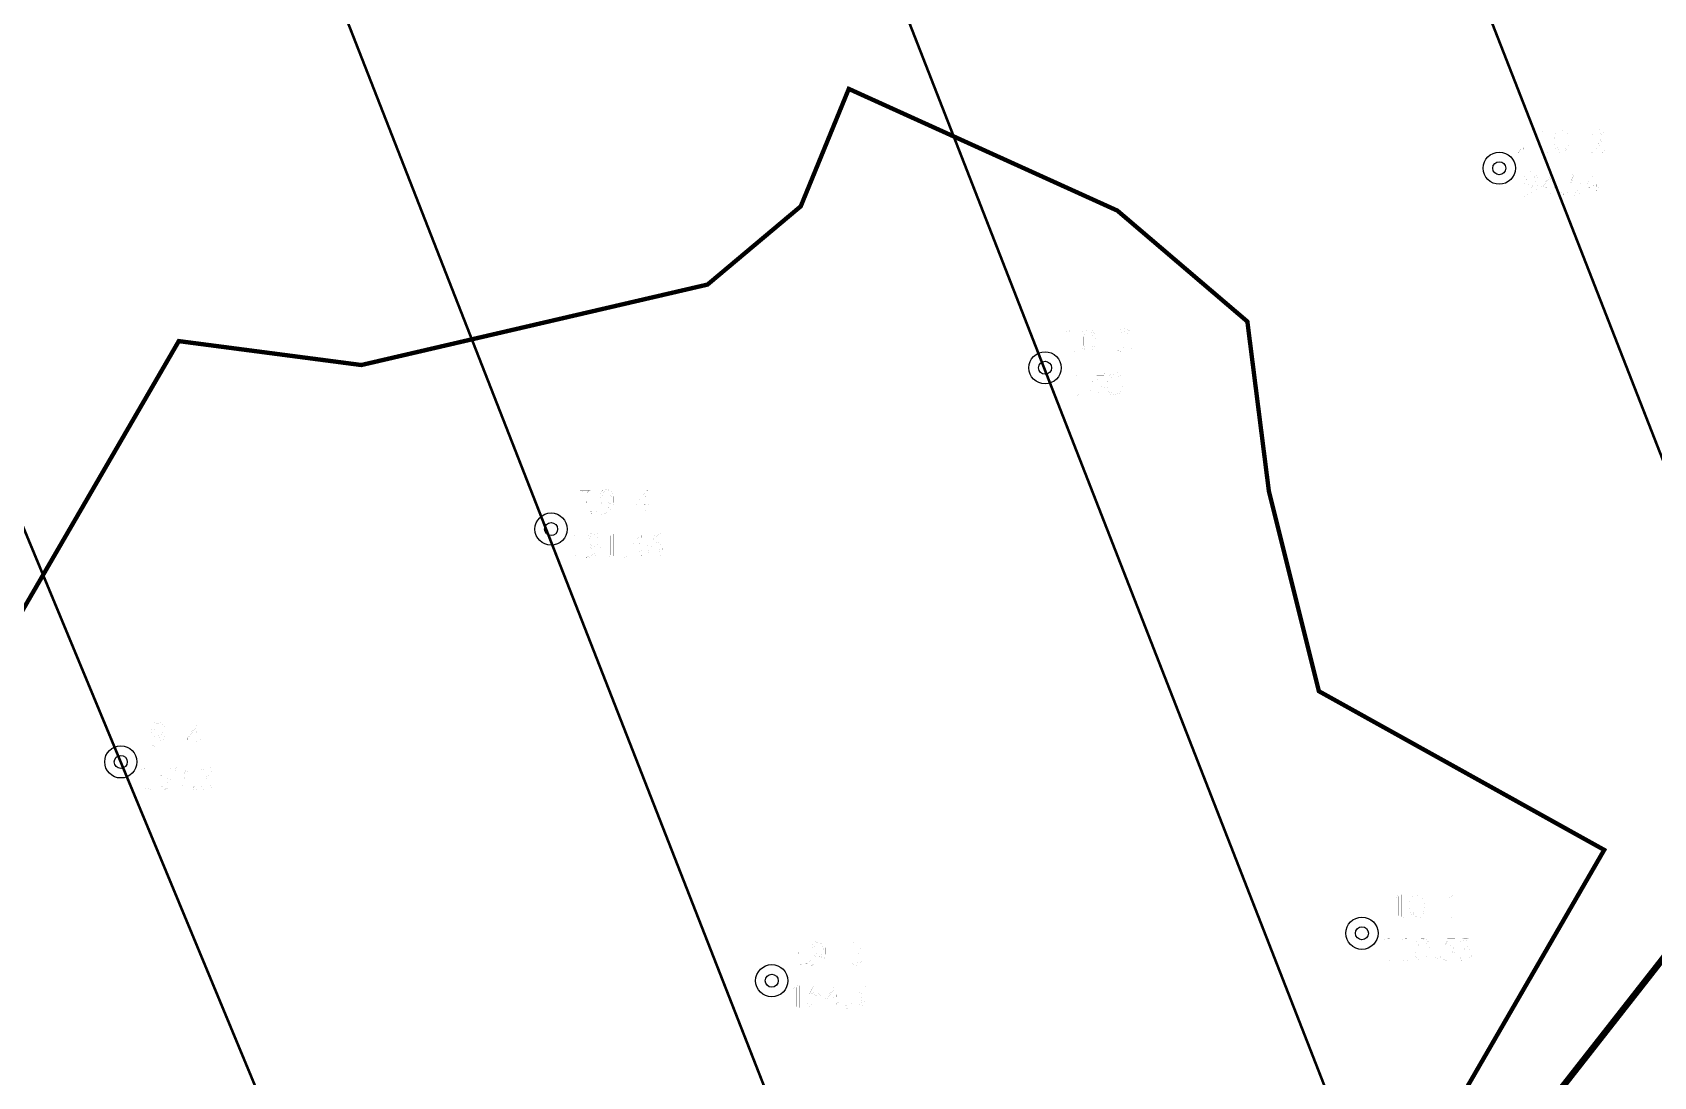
# Model space of a CAD drawing. Extents: x 534263 to 538773, y 4878169 to 4881982.
# Drawn here: x 536309 to 537055, y 4879621 to 4880101 of the extents above; entities that cross this region are included whole.
import ezdxf

# ---------------------------------------------------------------- set-up
doc = ezdxf.new("R2010")
doc.units = 0
doc.layers.get('0').update_dxf_attribs({"color": 6, "linetype": 'CONTINUOUS'})

# ---------------------------------------------------------------- blocks, each defined once
blk = doc.blocks.new('SUB_BLK_181')
at = {"color": 0}
blk.add_circle((0, 0), 0.494, dxfattribs=at)
at = {"color": 1}
blk.add_circle((0, 0), 0.2, dxfattribs=at)

msp = doc.modelspace()

# ---------------------------------------------------------------- linework, layer by layer
at = {"layer": 'F', "color": 6, "const_width": 2}
msp.add_lwpolyline([(536862.28, 4879430.86), (536142.28, 4878258.86), (534656.28, 4878571.86), (535492.08, 4880028.86), (536230.18, 4879706.86), (536376.48, 4879958.86), (536460.48, 4879947.86), (536619.78, 4879984.86), (536662.68, 4880020.86), (536684.78, 4880074.86), (536808.38, 4880018.86), (536868.18, 4879967.86), (536878.08, 4879889.86), (536901.08, 4879797.86), (537032.38, 4879724.86), (536862.28, 4879430.86), (536862.28, 4879430.86)], dxfattribs=at)
at = {"layer": 'TREE_LAYER', "color": 10, "const_width": 1.2}
for points in [[(537281.602, 4879335.914), (536322.856, 4881787.554)], [(537015.159, 4879330.992), (536089.313, 4881700.492)], [(536687.486, 4878951.765), (535659.433, 4881428.14)], [(536817.771, 4879177.017), (536033.418, 4881180.22)]]:
    msp.add_lwpolyline(points, dxfattribs=at)
at = {"layer": 'TREE_LAYER', "color": 215, "const_width": 3}
msp.add_lwpolyline([(535884.66356, 4878176.428041), (537593.28, 4880355.86), (537677.28, 4880686.86), (536792.28, 4881408.86), (536006.28, 4881399.86), (534345.28, 4879516.86), (534264.28, 4878344.86), (534327.716879, 4878171.85033)], dxfattribs=at)
at = {"layer": 'TREE_LAYER', "color": 5, "const_width": 0.01}
for points in [[(536997.016656, 4880056.127054), (536992.373519, 4880056.127054), (536992.373519, 4880056.001564), (536993.37744, 4880056.001564), (536993.879401, 4880054.809407), (536993.879401, 4880047.154505), (536993.37744, 4880046.150583), (536993.189205, 4880045.962348), (536992.373519, 4880045.585878), (536998.083323, 4880045.711368), (536998.146068, 4880045.711368), (536999.149989, 4880045.711368), (536999.149989, 4880045.774113), (537000.216656, 4880045.774113), (537000.216656, 4880045.774113), (537000.718617, 4880045.774113), (537000.718617, 4880045.836858), (537001.095087, 4880048.472152), (537000.467636, 4880047.279995), (536999.589205, 4880046.276074), (536995.887244, 4880046.338819), (536995.385284, 4880046.652544), (536995.510774, 4880055.123132), (536996.389205, 4880056.001564), (536997.016656, 4880056.001564), (536997.016656, 4880056.127054), (536997.016656, 4880056.127054)], [(537005.738225, 4880056.127054), (537004.859793, 4880056.127054), (537002.60097, 4880054.872152), (537002.72646, 4880054.872152), (537004.357833, 4880055.311368), (537004.357833, 4880054.181956), (537004.357833, 4880046.464309), (537004.295087, 4880046.025093), (537003.228421, 4880045.585878), (537006.867636, 4880045.585878), (537005.92646, 4880045.962348), (537005.738225, 4880046.025093), (537005.738225, 4880046.401564), (537005.738225, 4880056.127054), (537005.738225, 4880056.127054)], [(537013.706852, 4880056.127054), (537012.20097, 4880056.127054), (537010.946068, 4880055.499603), (537010.255872, 4880054.997642), (537009.816656, 4880053.993721), (537009.37744, 4880052.864309), (537009.314695, 4880051.358427), (537009.314695, 4880050.354505), (537009.816656, 4880047.593721), (537010.632342, 4880046.464309), (537011.824499, 4880045.460387), (537013.706852, 4880045.460387), (537013.706852, 4880045.460387), (537014.334303, 4880045.899603), (537015.024499, 4880046.715289), (537015.840186, 4880048.095681), (537016.028421, 4880049.287838), (537016.216656, 4880050.29176), (537016.216656, 4880050.793721), (537016.216656, 4880051.672152), (537015.902931, 4880053.429015), (537015.338225, 4880054.683917), (537014.710774, 4880055.499603), (537013.706852, 4880056.127054), (537013.706852, 4880056.127054)], [(537012.702931, 4880055.750583), (537012.828421, 4880055.750583), (537013.832342, 4880055.374113), (537014.334303, 4880054.495681), (537014.710774, 4880053.178034), (537014.710774, 4880048.409407), (537014.334303, 4880046.96627), (537012.828421, 4880045.836858), (537012.20097, 4880045.962348), (537011.322538, 4880046.652544), (537010.820578, 4880048.597642), (537010.820578, 4880052.676074), (537011.197048, 4880054.119211), (537011.699009, 4880055.123132), (537012.389205, 4880055.687838), (537012.702931, 4880055.750583), (537012.702931, 4880055.750583)], [(537030.648029, 4880056.127054), (537029.267636, 4880056.378034), (537027.949989, 4880055.938819), (537027.071558, 4880055.123132), (537026.569597, 4880054.181956), (537026.569597, 4880053.49176), (537028.45195, 4880055.185878), (537029.957833, 4880055.248623), (537030.773519, 4880054.683917), (537031.087244, 4880053.49176), (537031.087244, 4880051.923132), (537030.020578, 4880049.852544), (537026.067636, 4880045.774113), (537032.091166, 4880045.585878), (537032.593127, 4880046.087838), (537032.781362, 4880047.46823), (537031.65195, 4880046.589799), (537028.45195, 4880046.589799), (537028.07548, 4880046.589799), (537030.773519, 4880049.601564), (537032.091166, 4880051.923132), (537032.279401, 4880052.487838), (537032.467636, 4880053.052544), (537032.467636, 4880053.178034), (537032.342146, 4880053.679995), (537032.153911, 4880054.495681), (537032.091166, 4880054.746662), (537031.65195, 4880055.436858), (537031.589205, 4880055.499603), (537030.648029, 4880056.127054), (537030.648029, 4880056.127054)], [(537026.318617, 4880050.981956), (537017.283323, 4880050.981956), (537017.283323, 4880050.479995), (537017.659793, 4880050.103525), (537026.193127, 4880050.103525), (537026.318617, 4880050.29176), (537026.318617, 4880050.981956), (537026.318617, 4880050.981956)], [(536992.373519, 4880038.636858), (537033.910774, 4880038.636858)], [(536999.746068, 4880036.56627), (536998.240186, 4880036.754505), (536996.859793, 4880036.315289), (536996.106852, 4880035.562348), (536995.730382, 4880034.558427), (536995.542146, 4880033.49176), (536995.730382, 4880031.609407), (536996.357833, 4880030.29176), (536997.361754, 4880029.601564), (536998.993127, 4880029.664309), (537000.185284, 4880030.103525), (537000.373519, 4880029.978034), (536998.867636, 4880027.09176), (536997.299009, 4880026.150583), (536995.291166, 4880025.460387), (536995.291166, 4880025.146662), (536997.048029, 4880025.334897), (536997.863715, 4880025.585878), (536998.993127, 4880025.962348), (537000.122538, 4880027.029015), (537000.248029, 4880027.154505), (537001.37744, 4880028.911368), (537001.879401, 4880030.54274), (537001.879401, 4880033.49176), (537001.25195, 4880034.934897), (537000.436264, 4880036.001564), (536999.746068, 4880036.56627), (536999.746068, 4880036.56627)], [(536998.17744, 4880035.938819), (536998.553911, 4880036.064309), (536999.244107, 4880036.001564), (537000.248029, 4880034.934897), (537000.749989, 4880032.989799), (537000.310774, 4880031.107446), (536999.620578, 4880030.479995), (536998.240186, 4880030.29176), (536997.236264, 4880031.170191), (536996.734303, 4880032.550583), (536996.859793, 4880034.621172), (536997.361754, 4880035.436858), (536997.424499, 4880035.499603), (536997.612735, 4880035.750583), (536998.17744, 4880035.938819), (536998.17744, 4880035.938819)], [(537008.844107, 4880036.127054), (537008.216656, 4880036.127054), (537003.322538, 4880029.476074), (537003.322538, 4880028.472152), (537007.589205, 4880028.472152), (537007.714695, 4880025.711368), (537008.844107, 4880025.711368), (537008.781362, 4880028.534897), (537010.349989, 4880028.472152), (537010.349989, 4880029.476074), (537008.781362, 4880029.538819), (537008.844107, 4880036.127054), (537008.844107, 4880036.127054)], [(537007.338225, 4880034.119211), (537007.714695, 4880034.683917), (537007.52646, 4880029.538819), (537004.32646, 4880029.476074), (537004.20097, 4880029.601564), (537004.32646, 4880030.103525), (537007.338225, 4880034.119211), (537007.338225, 4880034.119211)], [(537021.769597, 4880036.127054), (537018.255872, 4880036.127054), (537017.628421, 4880035.060387), (537016.248029, 4880032.299603), (537015.997048, 4880031.923132), (537018.255872, 4880031.985878), (537019.761754, 4880031.483917), (537020.45195, 4880030.605485), (537020.514695, 4880029.413328), (537020.263715, 4880028.158427), (537019.761754, 4880027.593721), (537019.322538, 4880027.279995), (537018.381362, 4880027.029015), (537017.440186, 4880027.21725), (537016.687244, 4880027.656466), (537015.746068, 4880028.095681), (537015.118617, 4880027.530976), (537016.624499, 4880026.213328), (537018.130382, 4880025.836858), (537018.946068, 4880025.648623), (537020.45195, 4880026.401564), (537021.267636, 4880027.405485), (537021.644107, 4880028.409407), (537021.769597, 4880030.16627), (537021.455872, 4880031.232936), (537020.828421, 4880032.174113), (537019.887244, 4880032.738819), (537018.506852, 4880032.864309), (537017.00097, 4880032.487838), (537017.314695, 4880032.989799), (537018.318617, 4880034.997642), (537021.644107, 4880034.997642), (537022.146068, 4880035.813328), (537021.769597, 4880036.127054), (537021.769597, 4880036.127054)], [(537028.734303, 4880036.127054), (537028.106852, 4880036.127054), (537023.212735, 4880029.476074), (537023.212735, 4880028.472152), (537027.479401, 4880028.472152), (537027.604891, 4880025.711368), (537028.734303, 4880025.711368), (537028.671558, 4880028.534897), (537030.240186, 4880028.472152), (537030.240186, 4880029.476074), (537028.671558, 4880029.538819), (537028.734303, 4880036.127054), (537028.734303, 4880036.127054)], [(537027.228421, 4880034.119211), (537027.604891, 4880034.683917), (537027.416656, 4880029.538819), (537024.216656, 4880029.476074), (537024.091166, 4880029.601564), (537024.216656, 4880030.103525), (537027.228421, 4880034.119211), (537027.228421, 4880034.119211)], [(537013.67548, 4880026.96627), (537013.173519, 4880027.154505), (537012.671558, 4880026.96627), (537012.295087, 4880026.589799), (537012.295087, 4880025.774113), (537012.797048, 4880025.460387), (537013.67548, 4880025.648623), (537013.80097, 4880026.087838), (537013.80097, 4880026.150583), (537013.80097, 4880026.652544), (537013.67548, 4880026.96627), (537013.67548, 4880026.96627)], [(536787.851166, 4879964.327054), (536786.972735, 4879964.327054), (536784.713911, 4879963.072152), (536784.839401, 4879963.072152), (536786.470774, 4879963.511368), (536786.470774, 4879962.381956), (536786.470774, 4879954.664309), (536786.408029, 4879954.225093), (536785.341362, 4879953.785878), (536788.980578, 4879953.785878), (536788.039401, 4879954.162348), (536787.851166, 4879954.225093), (536787.851166, 4879954.601564), (536787.851166, 4879964.327054), (536787.851166, 4879964.327054)], [(536795.819793, 4879964.327054), (536794.313911, 4879964.327054), (536793.059009, 4879963.699603), (536792.368813, 4879963.197642), (536791.929597, 4879962.193721), (536791.490382, 4879961.064309), (536791.427636, 4879959.558427), (536791.427636, 4879958.554505), (536791.929597, 4879955.793721), (536792.745284, 4879954.664309), (536793.93744, 4879953.660387), (536795.819793, 4879953.660387), (536795.819793, 4879953.660387), (536796.447244, 4879954.099603), (536797.13744, 4879954.915289), (536797.953127, 4879956.295681), (536798.141362, 4879957.487838), (536798.329597, 4879958.49176), (536798.329597, 4879958.993721), (536798.329597, 4879959.872152), (536798.015872, 4879961.629015), (536797.451166, 4879962.883917), (536796.823715, 4879963.699603), (536795.819793, 4879964.327054), (536795.819793, 4879964.327054)], [(536794.815872, 4879963.950583), (536794.941362, 4879963.950583), (536795.945284, 4879963.574113), (536796.447244, 4879962.695681), (536796.823715, 4879961.378034), (536796.823715, 4879956.609407), (536796.447244, 4879955.16627), (536794.941362, 4879954.036858), (536794.313911, 4879954.162348), (536793.43548, 4879954.852544), (536792.933519, 4879956.797642), (536792.933519, 4879960.876074), (536793.309989, 4879962.319211), (536793.81195, 4879963.323132), (536794.502146, 4879963.887838), (536794.815872, 4879963.950583), (536794.815872, 4879963.950583)], [(536812.76097, 4879964.327054), (536811.380578, 4879964.578034), (536810.062931, 4879964.138819), (536809.184499, 4879963.323132), (536808.682538, 4879962.381956), (536808.682538, 4879961.69176), (536810.564891, 4879963.385878), (536812.070774, 4879963.448623), (536812.88646, 4879962.883917), (536813.200186, 4879961.69176), (536813.200186, 4879960.123132), (536812.133519, 4879958.052544), (536808.180578, 4879953.974113), (536814.204107, 4879953.785878), (536814.706068, 4879954.287838), (536814.894303, 4879955.66823), (536813.764891, 4879954.789799), (536810.564891, 4879954.789799), (536810.188421, 4879954.789799), (536812.88646, 4879957.801564), (536814.204107, 4879960.123132), (536814.392342, 4879960.687838), (536814.580578, 4879961.252544), (536814.580578, 4879961.378034), (536814.455087, 4879961.879995), (536814.266852, 4879962.695681), (536814.204107, 4879962.946662), (536813.764891, 4879963.636858), (536813.702146, 4879963.699603), (536812.76097, 4879964.327054), (536812.76097, 4879964.327054)], [(536808.431558, 4879959.181956), (536799.396264, 4879959.181956), (536799.396264, 4879958.679995), (536799.772735, 4879958.303525), (536808.306068, 4879958.303525), (536808.431558, 4879958.49176), (536808.431558, 4879959.181956), (536808.431558, 4879959.181956)], [(536783.333519, 4879946.836858), (536816.023715, 4879946.836858)], [(536792.243323, 4879944.327054), (536791.364891, 4879944.327054), (536789.106068, 4879943.072152), (536789.231558, 4879943.072152), (536790.862931, 4879943.511368), (536790.862931, 4879942.381956), (536790.862931, 4879934.664309), (536790.800186, 4879934.225093), (536789.733519, 4879933.785878), (536793.372735, 4879933.785878), (536792.431558, 4879934.162348), (536792.243323, 4879934.225093), (536792.243323, 4879934.601564), (536792.243323, 4879944.327054), (536792.243323, 4879944.327054)], [(536802.345284, 4879944.327054), (536798.831558, 4879944.327054), (536798.204107, 4879943.260387), (536796.823715, 4879940.499603), (536796.572735, 4879940.123132), (536798.831558, 4879940.185878), (536800.33744, 4879939.683917), (536801.027636, 4879938.805485), (536801.090382, 4879937.613328), (536800.839401, 4879936.358427), (536800.33744, 4879935.793721), (536799.898225, 4879935.479995), (536798.957048, 4879935.229015), (536798.015872, 4879935.41725), (536797.262931, 4879935.856466), (536796.321754, 4879936.295681), (536795.694303, 4879935.730976), (536797.200186, 4879934.413328), (536798.706068, 4879934.036858), (536799.521754, 4879933.848623), (536801.027636, 4879934.601564), (536801.843323, 4879935.605485), (536802.219793, 4879936.609407), (536802.345284, 4879938.36627), (536802.031558, 4879939.432936), (536801.404107, 4879940.374113), (536800.462931, 4879940.938819), (536799.082538, 4879941.064309), (536797.576656, 4879940.687838), (536797.890382, 4879941.189799), (536798.894303, 4879943.197642), (536802.219793, 4879943.197642), (536802.721754, 4879944.013328), (536802.345284, 4879944.327054), (536802.345284, 4879944.327054)], [(536808.180578, 4879944.327054), (536806.674695, 4879944.327054), (536805.419793, 4879943.699603), (536804.729597, 4879943.197642), (536804.290382, 4879942.193721), (536803.851166, 4879941.064309), (536803.788421, 4879939.558427), (536803.788421, 4879938.554505), (536804.290382, 4879935.793721), (536805.106068, 4879934.664309), (536806.298225, 4879933.660387), (536808.180578, 4879933.660387), (536808.180578, 4879933.660387), (536808.808029, 4879934.099603), (536809.498225, 4879934.915289), (536810.313911, 4879936.295681), (536810.502146, 4879937.487838), (536810.690382, 4879938.49176), (536810.690382, 4879938.993721), (536810.690382, 4879939.872152), (536810.376656, 4879941.629015), (536809.81195, 4879942.883917), (536809.184499, 4879943.699603), (536808.180578, 4879944.327054), (536808.180578, 4879944.327054)], [(536807.176656, 4879943.950583), (536807.302146, 4879943.950583), (536808.306068, 4879943.574113), (536808.808029, 4879942.695681), (536809.184499, 4879941.378034), (536809.184499, 4879936.609407), (536808.808029, 4879935.16627), (536807.302146, 4879934.036858), (536806.674695, 4879934.162348), (536805.796264, 4879934.852544), (536805.294303, 4879936.797642), (536805.294303, 4879940.876074), (536805.670774, 4879942.319211), (536806.172735, 4879943.323132), (536806.862931, 4879943.887838), (536807.176656, 4879943.950583), (536807.176656, 4879943.950583)], [(536565.810382, 4879890.157054), (536561.167244, 4879890.157054), (536561.167244, 4879890.031564), (536562.171166, 4879890.031564), (536562.673127, 4879888.839407), (536562.673127, 4879881.184505), (536562.171166, 4879880.180583), (536561.982931, 4879879.992348), (536561.167244, 4879879.615878), (536566.877048, 4879879.741368), (536566.939793, 4879879.741368), (536567.943715, 4879879.741368), (536567.943715, 4879879.804113), (536569.010382, 4879879.804113), (536569.010382, 4879879.804113), (536569.512342, 4879879.804113), (536569.512342, 4879879.866858), (536569.888813, 4879882.502152), (536569.261362, 4879881.309995), (536568.382931, 4879880.306074), (536564.68097, 4879880.368819), (536564.179009, 4879880.682544), (536564.304499, 4879889.153132), (536565.182931, 4879890.031564), (536565.810382, 4879890.031564), (536565.810382, 4879890.157054), (536565.810382, 4879890.157054)], [(536574.53195, 4879890.59627), (536573.026068, 4879890.784505), (536571.645676, 4879890.345289), (536570.892735, 4879889.592348), (536570.516264, 4879888.588427), (536570.328029, 4879887.52176), (536570.516264, 4879885.639407), (536571.143715, 4879884.32176), (536572.147636, 4879883.631564), (536573.779009, 4879883.694309), (536574.971166, 4879884.133525), (536575.159401, 4879884.008034), (536573.653519, 4879881.12176), (536572.084891, 4879880.180583), (536570.077048, 4879879.490387), (536570.077048, 4879879.176662), (536571.833911, 4879879.364897), (536572.649597, 4879879.615878), (536573.779009, 4879879.992348), (536574.908421, 4879881.059015), (536575.033911, 4879881.184505), (536576.163323, 4879882.941368), (536576.665284, 4879884.57274), (536576.665284, 4879887.52176), (536576.037833, 4879888.964897), (536575.222146, 4879890.031564), (536574.53195, 4879890.59627), (536574.53195, 4879890.59627)], [(536572.963323, 4879889.968819), (536573.339793, 4879890.094309), (536574.029989, 4879890.031564), (536575.033911, 4879888.964897), (536575.535872, 4879887.019799), (536575.096656, 4879885.137446), (536574.40646, 4879884.509995), (536573.026068, 4879884.32176), (536572.022146, 4879885.200191), (536571.520186, 4879886.580583), (536571.645676, 4879888.651172), (536572.147636, 4879889.466858), (536572.210382, 4879889.529603), (536572.398617, 4879889.780583), (536572.963323, 4879889.968819), (536572.963323, 4879889.968819)], [(536592.414303, 4879890.157054), (536591.786852, 4879890.157054), (536586.892735, 4879883.506074), (536586.892735, 4879882.502152), (536591.159401, 4879882.502152), (536591.284891, 4879879.741368), (536592.414303, 4879879.741368), (536592.351558, 4879882.564897), (536593.920186, 4879882.502152), (536593.920186, 4879883.506074), (536592.351558, 4879883.568819), (536592.414303, 4879890.157054), (536592.414303, 4879890.157054)], [(536590.908421, 4879888.149211), (536591.284891, 4879888.713917), (536591.096656, 4879883.568819), (536587.896656, 4879883.506074), (536587.771166, 4879883.631564), (536587.896656, 4879884.133525), (536590.908421, 4879888.149211), (536590.908421, 4879888.149211)], [(536587.143715, 4879885.011956), (536578.108421, 4879885.011956), (536578.108421, 4879884.509995), (536578.484891, 4879884.133525), (536587.018225, 4879884.133525), (536587.143715, 4879884.32176), (536587.143715, 4879885.011956), (536587.143715, 4879885.011956)], [(536556.053519, 4879872.666858), (536599.849597, 4879872.666858)], [(536560.571166, 4879870.157054), (536559.692735, 4879870.157054), (536557.433911, 4879868.902152), (536557.559401, 4879868.902152), (536559.190774, 4879869.341368), (536559.190774, 4879868.211956), (536559.190774, 4879860.494309), (536559.128029, 4879860.055093), (536558.061362, 4879859.615878), (536561.700578, 4879859.615878), (536560.759401, 4879859.992348), (536560.571166, 4879860.055093), (536560.571166, 4879860.431564), (536560.571166, 4879870.157054), (536560.571166, 4879870.157054)], [(536568.539793, 4879870.59627), (536567.033911, 4879870.784505), (536565.653519, 4879870.345289), (536564.900578, 4879869.592348), (536564.524107, 4879868.588427), (536564.335872, 4879867.52176), (536564.524107, 4879865.639407), (536565.151558, 4879864.32176), (536566.15548, 4879863.631564), (536567.786852, 4879863.694309), (536568.979009, 4879864.133525), (536569.167244, 4879864.008034), (536567.661362, 4879861.12176), (536566.092735, 4879860.180583), (536564.084891, 4879859.490387), (536564.084891, 4879859.176662), (536565.841754, 4879859.364897), (536566.65744, 4879859.615878), (536567.786852, 4879859.992348), (536568.916264, 4879861.059015), (536569.041754, 4879861.184505), (536570.171166, 4879862.941368), (536570.673127, 4879864.57274), (536570.673127, 4879867.52176), (536570.045676, 4879868.964897), (536569.229989, 4879870.031564), (536568.539793, 4879870.59627), (536568.539793, 4879870.59627)], [(536566.971166, 4879869.968819), (536567.347636, 4879870.094309), (536568.037833, 4879870.031564), (536569.041754, 4879868.964897), (536569.543715, 4879867.019799), (536569.104499, 4879865.137446), (536568.414303, 4879864.509995), (536567.033911, 4879864.32176), (536566.029989, 4879865.200191), (536565.528029, 4879866.580583), (536565.653519, 4879868.651172), (536566.15548, 4879869.466858), (536566.218225, 4879869.529603), (536566.40646, 4879869.780583), (536566.971166, 4879869.968819), (536566.971166, 4879869.968819)], [(536576.508421, 4879870.157054), (536575.629989, 4879870.157054), (536573.371166, 4879868.902152), (536573.496656, 4879868.902152), (536575.128029, 4879869.341368), (536575.128029, 4879868.211956), (536575.128029, 4879860.494309), (536575.065284, 4879860.055093), (536573.998617, 4879859.615878), (536577.637833, 4879859.615878), (536576.696656, 4879859.992348), (536576.508421, 4879860.055093), (536576.508421, 4879860.431564), (536576.508421, 4879870.157054), (536576.508421, 4879870.157054)], [(536589.559401, 4879870.157054), (536588.93195, 4879870.157054), (536584.037833, 4879863.506074), (536584.037833, 4879862.502152), (536588.304499, 4879862.502152), (536588.429989, 4879859.741368), (536589.559401, 4879859.741368), (536589.496656, 4879862.564897), (536591.065284, 4879862.502152), (536591.065284, 4879863.506074), (536589.496656, 4879863.568819), (536589.559401, 4879870.157054), (536589.559401, 4879870.157054)], [(536588.053519, 4879868.149211), (536588.429989, 4879868.713917), (536588.241754, 4879863.568819), (536585.041754, 4879863.506074), (536584.916264, 4879863.631564), (536585.041754, 4879864.133525), (536588.053519, 4879868.149211), (536588.053519, 4879868.149211)], [(536598.53195, 4879870.157054), (536597.088813, 4879870.408034), (536595.018225, 4879869.153132), (536593.512342, 4879867.64725), (536592.696656, 4879866.204113), (536592.25744, 4879864.509995), (536592.508421, 4879862.125681), (536593.512342, 4879860.306074), (536594.829989, 4879859.490387), (536596.398617, 4879859.490387), (536597.151558, 4879859.804113), (536598.092735, 4879860.494309), (536598.594695, 4879861.49823), (536598.908421, 4879862.941368), (536598.908421, 4879863.506074), (536598.720186, 4879864.635485), (536598.218225, 4879865.262936), (536597.904499, 4879865.639407), (536597.465284, 4879866.015878), (536596.775087, 4879866.204113), (536595.645676, 4879866.329603), (536594.704499, 4879865.953132), (536594.014303, 4879865.513917), (536594.139793, 4879866.078623), (536595.018225, 4879868.023721), (536595.08097, 4879868.086466), (536596.398617, 4879869.215878), (536597.528029, 4879869.968819), (536597.528029, 4879869.968819), (536598.53195, 4879870.031564), (536598.53195, 4879870.157054), (536598.53195, 4879870.157054)], [(536582.469205, 4879860.99627), (536581.967244, 4879861.184505), (536581.465284, 4879860.99627), (536581.088813, 4879860.619799), (536581.088813, 4879859.804113), (536581.590774, 4879859.490387), (536582.469205, 4879859.678623), (536582.594695, 4879860.117838), (536582.594695, 4879860.180583), (536582.594695, 4879860.682544), (536582.469205, 4879860.99627), (536582.469205, 4879860.99627)], [(536594.829989, 4879865.451172), (536595.143715, 4879865.764897), (536596.398617, 4879865.764897), (536597.402538, 4879864.823721), (536597.904499, 4879863.568819), (536597.590774, 4879861.309995), (536596.398617, 4879860.180583), (536595.645676, 4879860.180583), (536594.453519, 4879860.933525), (536593.888813, 4879862.125681), (536593.888813, 4879864.259015), (536594.516264, 4879865.137446), (536594.829989, 4879865.451172), (536594.829989, 4879865.451172)], [(536368.124107, 4879783.53627), (536366.618225, 4879783.724505), (536365.237833, 4879783.285289), (536364.484891, 4879782.532348), (536364.108421, 4879781.528427), (536363.920186, 4879780.46176), (536364.108421, 4879778.579407), (536364.735872, 4879777.26176), (536365.739793, 4879776.571564), (536367.371166, 4879776.634309), (536368.563323, 4879777.073525), (536368.751558, 4879776.948034), (536367.245676, 4879774.06176), (536365.677048, 4879773.120583), (536363.669205, 4879772.430387), (536363.669205, 4879772.116662), (536365.426068, 4879772.304897), (536366.241754, 4879772.555878), (536367.371166, 4879772.932348), (536368.500578, 4879773.999015), (536368.626068, 4879774.124505), (536369.75548, 4879775.881368), (536370.25744, 4879777.51274), (536370.25744, 4879780.46176), (536369.629989, 4879781.904897), (536368.814303, 4879782.971564), (536368.124107, 4879783.53627), (536368.124107, 4879783.53627)], [(536366.55548, 4879782.908819), (536366.93195, 4879783.034309), (536367.622146, 4879782.971564), (536368.626068, 4879781.904897), (536369.128029, 4879779.959799), (536368.688813, 4879778.077446), (536367.998617, 4879777.449995), (536366.618225, 4879777.26176), (536365.614303, 4879778.140191), (536365.112342, 4879779.520583), (536365.237833, 4879781.591172), (536365.739793, 4879782.406858), (536365.802538, 4879782.469603), (536365.990774, 4879782.720583), (536366.55548, 4879782.908819), (536366.55548, 4879782.908819)], [(536380.735872, 4879777.951956), (536371.700578, 4879777.951956), (536371.700578, 4879777.449995), (536372.077048, 4879777.073525), (536380.610382, 4879777.073525), (536380.735872, 4879777.26176), (536380.735872, 4879777.951956), (536380.735872, 4879777.951956)], [(536386.00646, 4879783.097054), (536385.379009, 4879783.097054), (536380.484891, 4879776.446074), (536380.484891, 4879775.442152), (536384.751558, 4879775.442152), (536384.877048, 4879772.681368), (536386.00646, 4879772.681368), (536385.943715, 4879775.504897), (536387.512342, 4879775.442152), (536387.512342, 4879776.446074), (536385.943715, 4879776.508819), (536386.00646, 4879783.097054), (536386.00646, 4879783.097054)], [(536384.500578, 4879781.089211), (536384.877048, 4879781.653917), (536384.688813, 4879776.508819), (536381.488813, 4879776.446074), (536381.363323, 4879776.571564), (536381.488813, 4879777.073525), (536384.500578, 4879781.089211), (536384.500578, 4879781.089211)], [(536358.053519, 4879765.606858), (536393.88097, 4879765.606858)], [(536362.571166, 4879763.097054), (536361.692735, 4879763.097054), (536359.433911, 4879761.842152), (536359.559401, 4879761.842152), (536361.190774, 4879762.281368), (536361.190774, 4879761.151956), (536361.190774, 4879753.434309), (536361.128029, 4879752.995093), (536360.061362, 4879752.555878), (536363.700578, 4879752.555878), (536362.759401, 4879752.932348), (536362.571166, 4879752.995093), (536362.571166, 4879753.371564), (536362.571166, 4879763.097054), (536362.571166, 4879763.097054)], [(536372.673127, 4879763.097054), (536369.159401, 4879763.097054), (536368.53195, 4879762.030387), (536367.151558, 4879759.269603), (536366.900578, 4879758.893132), (536369.159401, 4879758.955878), (536370.665284, 4879758.453917), (536371.35548, 4879757.575485), (536371.418225, 4879756.383328), (536371.167244, 4879755.128427), (536370.665284, 4879754.563721), (536370.226068, 4879754.249995), (536369.284891, 4879753.999015), (536368.343715, 4879754.18725), (536367.590774, 4879754.626466), (536366.649597, 4879755.065681), (536366.022146, 4879754.500976), (536367.528029, 4879753.183328), (536369.033911, 4879752.806858), (536369.849597, 4879752.618623), (536371.35548, 4879753.371564), (536372.171166, 4879754.375485), (536372.547636, 4879755.379407), (536372.673127, 4879757.13627), (536372.359401, 4879758.202936), (536371.73195, 4879759.144113), (536370.790774, 4879759.708819), (536369.410382, 4879759.834309), (536367.904499, 4879759.457838), (536368.218225, 4879759.959799), (536369.222146, 4879761.967642), (536372.547636, 4879761.967642), (536373.049597, 4879762.783328), (536372.673127, 4879763.097054), (536372.673127, 4879763.097054)], [(536381.018225, 4879763.097054), (536375.496656, 4879763.097054), (536374.492735, 4879760.963721), (536374.492735, 4879760.963721), (536374.618225, 4879760.775485), (536375.182931, 4879761.465681), (536375.998617, 4879761.967642), (536379.135872, 4879761.967642), (536379.637833, 4879761.591172), (536376.626068, 4879752.493132), (536376.626068, 4879752.430387), (536377.316264, 4879752.430387), (536381.018225, 4879763.034309), (536381.018225, 4879763.097054), (536381.018225, 4879763.097054)], [(536390.429989, 4879763.097054), (536388.422146, 4879763.097054), (536387.041754, 4879761.967642), (536386.916264, 4879761.277446), (536388.045676, 4879762.093132), (536389.551558, 4879762.281368), (536390.179009, 4879761.779407), (536390.55548, 4879760.963721), (536390.55548, 4879759.583328), (536389.990774, 4879759.081368), (536389.237833, 4879758.516662), (536388.422146, 4879757.951956), (536390.053519, 4879757.449995), (536390.93195, 4879756.571564), (536391.245676, 4879755.630387), (536391.245676, 4879754.563721), (536391.05744, 4879753.93627), (536389.990774, 4879753.183328), (536388.798617, 4879753.183328), (536387.60646, 4879753.559799), (536386.916264, 4879754.124505), (536387.041754, 4879753.308819), (536387.60646, 4879752.869603), (536389.112342, 4879752.430387), (536390.116264, 4879752.493132), (536391.245676, 4879753.057838), (536391.747636, 4879753.685289), (536392.124107, 4879754.249995), (536392.249597, 4879754.626466), (536392.437833, 4879755.630387), (536392.061362, 4879756.759799), (536391.496656, 4879757.63823), (536390.241754, 4879758.202936), (536391.559401, 4879759.959799), (536391.747636, 4879761.151956), (536391.559401, 4879762.030387), (536391.245676, 4879762.595093), (536390.429989, 4879763.097054), (536390.429989, 4879763.097054)], [(536384.469205, 4879753.93627), (536383.967244, 4879754.124505), (536383.465284, 4879753.93627), (536383.088813, 4879753.559799), (536383.088813, 4879752.744113), (536383.590774, 4879752.430387), (536384.469205, 4879752.618623), (536384.594695, 4879753.057838), (536384.594695, 4879753.120583), (536384.594695, 4879753.622544), (536384.469205, 4879753.93627), (536384.469205, 4879753.93627)], [(536939.254107, 4879704.277054), (536938.375676, 4879704.277054), (536936.116852, 4879703.022152), (536936.242342, 4879703.022152), (536937.873715, 4879703.461368), (536937.873715, 4879702.331956), (536937.873715, 4879694.614309), (536937.81097, 4879694.175093), (536936.744303, 4879693.735878), (536940.383519, 4879693.735878), (536939.442342, 4879694.112348), (536939.254107, 4879694.175093), (536939.254107, 4879694.551564), (536939.254107, 4879704.277054), (536939.254107, 4879704.277054)], [(536947.222735, 4879704.277054), (536945.716852, 4879704.277054), (536944.46195, 4879703.649603), (536943.771754, 4879703.147642), (536943.332538, 4879702.143721), (536942.893323, 4879701.014309), (536942.830578, 4879699.508427), (536942.830578, 4879698.504505), (536943.332538, 4879695.743721), (536944.148225, 4879694.614309), (536945.340382, 4879693.610387), (536947.222735, 4879693.610387), (536947.222735, 4879693.610387), (536947.850186, 4879694.049603), (536948.540382, 4879694.865289), (536949.356068, 4879696.245681), (536949.544303, 4879697.437838), (536949.732538, 4879698.44176), (536949.732538, 4879698.943721), (536949.732538, 4879699.822152), (536949.418813, 4879701.579015), (536948.854107, 4879702.833917), (536948.226656, 4879703.649603), (536947.222735, 4879704.277054), (536947.222735, 4879704.277054)], [(536946.218813, 4879703.900583), (536946.344303, 4879703.900583), (536947.348225, 4879703.524113), (536947.850186, 4879702.645681), (536948.226656, 4879701.328034), (536948.226656, 4879696.559407), (536947.850186, 4879695.11627), (536946.344303, 4879693.986858), (536945.716852, 4879694.112348), (536944.838421, 4879694.802544), (536944.33646, 4879696.747642), (536944.33646, 4879700.826074), (536944.712931, 4879702.269211), (536945.214891, 4879703.273132), (536945.905087, 4879703.837838), (536946.218813, 4879703.900583), (536946.218813, 4879703.900583)], [(536963.975676, 4879704.277054), (536963.097244, 4879704.277054), (536960.838421, 4879703.022152), (536960.963911, 4879703.022152), (536962.595284, 4879703.461368), (536962.595284, 4879702.331956), (536962.595284, 4879694.614309), (536962.532538, 4879694.175093), (536961.465872, 4879693.735878), (536965.105087, 4879693.735878), (536964.163911, 4879694.112348), (536963.975676, 4879694.175093), (536963.975676, 4879694.551564), (536963.975676, 4879704.277054), (536963.975676, 4879704.277054)], [(536959.834499, 4879699.131956), (536950.799205, 4879699.131956), (536950.799205, 4879698.629995), (536951.175676, 4879698.253525), (536959.709009, 4879698.253525), (536959.834499, 4879698.44176), (536959.834499, 4879699.131956), (536959.834499, 4879699.131956)], [(536663.356068, 4879682.467054), (536658.712931, 4879682.467054), (536658.712931, 4879682.341564), (536659.716852, 4879682.341564), (536660.218813, 4879681.149407), (536660.218813, 4879673.494505), (536659.716852, 4879672.490583), (536659.528617, 4879672.302348), (536658.712931, 4879671.925878), (536664.422735, 4879672.051368), (536664.48548, 4879672.051368), (536665.489401, 4879672.051368), (536665.489401, 4879672.114113), (536666.556068, 4879672.114113), (536666.556068, 4879672.114113), (536667.058029, 4879672.114113), (536667.058029, 4879672.176858), (536667.434499, 4879674.812152), (536666.807048, 4879673.619995), (536665.928617, 4879672.616074), (536662.226656, 4879672.678819), (536661.724695, 4879672.992544), (536661.850186, 4879681.463132), (536662.728617, 4879682.341564), (536663.356068, 4879682.341564), (536663.356068, 4879682.467054), (536663.356068, 4879682.467054)], [(536672.077636, 4879682.90627), (536670.571754, 4879683.094505), (536669.191362, 4879682.655289), (536668.438421, 4879681.902348), (536668.06195, 4879680.898427), (536667.873715, 4879679.83176), (536668.06195, 4879677.949407), (536668.689401, 4879676.63176), (536669.693323, 4879675.941564), (536671.324695, 4879676.004309), (536672.516852, 4879676.443525), (536672.705087, 4879676.318034), (536671.199205, 4879673.43176), (536669.630578, 4879672.490583), (536667.622735, 4879671.800387), (536667.622735, 4879671.486662), (536669.379597, 4879671.674897), (536670.195284, 4879671.925878), (536671.324695, 4879672.302348), (536672.454107, 4879673.369015), (536672.579597, 4879673.494505), (536673.709009, 4879675.251368), (536674.21097, 4879676.88274), (536674.21097, 4879679.83176), (536673.583519, 4879681.274897), (536672.767833, 4879682.341564), (536672.077636, 4879682.90627), (536672.077636, 4879682.90627)], [(536670.509009, 4879682.278819), (536670.88548, 4879682.404309), (536671.575676, 4879682.341564), (536672.579597, 4879681.274897), (536673.081558, 4879679.329799), (536672.642342, 4879677.447446), (536671.952146, 4879676.819995), (536670.571754, 4879676.63176), (536669.567833, 4879677.510191), (536669.065872, 4879678.890583), (536669.191362, 4879680.961172), (536669.693323, 4879681.776858), (536669.756068, 4879681.839603), (536669.944303, 4879682.090583), (536670.509009, 4879682.278819), (536670.509009, 4879682.278819)], [(536688.830578, 4879682.467054), (536686.822735, 4879682.467054), (536685.442342, 4879681.337642), (536685.316852, 4879680.647446), (536686.446264, 4879681.463132), (536687.952146, 4879681.651368), (536688.579597, 4879681.149407), (536688.956068, 4879680.333721), (536688.956068, 4879678.953328), (536688.391362, 4879678.451368), (536687.638421, 4879677.886662), (536686.822735, 4879677.321956), (536688.454107, 4879676.819995), (536689.332538, 4879675.941564), (536689.646264, 4879675.000387), (536689.646264, 4879673.933721), (536689.458029, 4879673.30627), (536688.391362, 4879672.553328), (536687.199205, 4879672.553328), (536686.007048, 4879672.929799), (536685.316852, 4879673.494505), (536685.442342, 4879672.678819), (536686.007048, 4879672.239603), (536687.512931, 4879671.800387), (536688.516852, 4879671.863132), (536689.646264, 4879672.427838), (536690.148225, 4879673.055289), (536690.524695, 4879673.619995), (536690.650186, 4879673.996466), (536690.838421, 4879675.000387), (536690.46195, 4879676.129799), (536689.897244, 4879677.00823), (536688.642342, 4879677.572936), (536689.959989, 4879679.329799), (536690.148225, 4879680.521956), (536689.959989, 4879681.400387), (536689.646264, 4879681.965093), (536688.830578, 4879682.467054), (536688.830578, 4879682.467054)], [(536929.183519, 4879686.786858), (536972.979597, 4879686.786858)], [(536933.701166, 4879684.277054), (536932.822735, 4879684.277054), (536930.563911, 4879683.022152), (536930.689401, 4879683.022152), (536932.320774, 4879683.461368), (536932.320774, 4879682.331956), (536932.320774, 4879674.614309), (536932.258029, 4879674.175093), (536931.191362, 4879673.735878), (536934.830578, 4879673.735878), (536933.889401, 4879674.112348), (536933.701166, 4879674.175093), (536933.701166, 4879674.551564), (536933.701166, 4879684.277054), (536933.701166, 4879684.277054)], [(536941.669793, 4879684.277054), (536940.791362, 4879684.277054), (536938.532538, 4879683.022152), (536938.658029, 4879683.022152), (536940.289401, 4879683.461368), (536940.289401, 4879682.331956), (536940.289401, 4879674.614309), (536940.226656, 4879674.175093), (536939.159989, 4879673.735878), (536942.799205, 4879673.735878), (536941.858029, 4879674.112348), (536941.669793, 4879674.175093), (536941.669793, 4879674.551564), (536941.669793, 4879684.277054), (536941.669793, 4879684.277054)], [(536949.638421, 4879684.277054), (536948.132538, 4879684.277054), (536946.877636, 4879683.649603), (536946.18744, 4879683.147642), (536945.748225, 4879682.143721), (536945.309009, 4879681.014309), (536945.246264, 4879679.508427), (536945.246264, 4879678.504505), (536945.748225, 4879675.743721), (536946.563911, 4879674.614309), (536947.756068, 4879673.610387), (536949.638421, 4879673.610387), (536949.638421, 4879673.610387), (536950.265872, 4879674.049603), (536950.956068, 4879674.865289), (536951.771754, 4879676.245681), (536951.959989, 4879677.437838), (536952.148225, 4879678.44176), (536952.148225, 4879678.943721), (536952.148225, 4879679.822152), (536951.834499, 4879681.579015), (536951.269793, 4879682.833917), (536950.642342, 4879683.649603), (536949.638421, 4879684.277054), (536949.638421, 4879684.277054)], [(536948.634499, 4879683.900583), (536948.759989, 4879683.900583), (536949.763911, 4879683.524113), (536950.265872, 4879682.645681), (536950.642342, 4879681.328034), (536950.642342, 4879676.559407), (536950.265872, 4879675.11627), (536948.759989, 4879673.986858), (536948.132538, 4879674.112348), (536947.254107, 4879674.802544), (536946.752146, 4879676.747642), (536946.752146, 4879680.826074), (536947.128617, 4879682.269211), (536947.630578, 4879683.273132), (536948.320774, 4879683.837838), (536948.634499, 4879683.900583), (536948.634499, 4879683.900583)], [(536963.693323, 4879684.277054), (536960.179597, 4879684.277054), (536959.552146, 4879683.210387), (536958.171754, 4879680.449603), (536957.920774, 4879680.073132), (536960.179597, 4879680.135878), (536961.68548, 4879679.633917), (536962.375676, 4879678.755485), (536962.438421, 4879677.563328), (536962.18744, 4879676.308427), (536961.68548, 4879675.743721), (536961.246264, 4879675.429995), (536960.305087, 4879675.179015), (536959.363911, 4879675.36725), (536958.61097, 4879675.806466), (536957.669793, 4879676.245681), (536957.042342, 4879675.680976), (536958.548225, 4879674.363328), (536960.054107, 4879673.986858), (536960.869793, 4879673.798623), (536962.375676, 4879674.551564), (536963.191362, 4879675.555485), (536963.567833, 4879676.559407), (536963.693323, 4879678.31627), (536963.379597, 4879679.382936), (536962.752146, 4879680.324113), (536961.81097, 4879680.888819), (536960.430578, 4879681.014309), (536958.924695, 4879680.637838), (536959.238421, 4879681.139799), (536960.242342, 4879683.147642), (536963.567833, 4879683.147642), (536964.069793, 4879683.963328), (536963.693323, 4879684.277054), (536963.693323, 4879684.277054)], [(536969.528617, 4879684.277054), (536967.520774, 4879684.277054), (536966.140382, 4879683.147642), (536966.014891, 4879682.457446), (536967.144303, 4879683.273132), (536968.650186, 4879683.461368), (536969.277636, 4879682.959407), (536969.654107, 4879682.143721), (536969.654107, 4879680.763328), (536969.089401, 4879680.261368), (536968.33646, 4879679.696662), (536967.520774, 4879679.131956), (536969.152146, 4879678.629995), (536970.030578, 4879677.751564), (536970.344303, 4879676.810387), (536970.344303, 4879675.743721), (536970.156068, 4879675.11627), (536969.089401, 4879674.363328), (536967.897244, 4879674.363328), (536966.705087, 4879674.739799), (536966.014891, 4879675.304505), (536966.140382, 4879674.488819), (536966.705087, 4879674.049603), (536968.21097, 4879673.610387), (536969.214891, 4879673.673132), (536970.344303, 4879674.237838), (536970.846264, 4879674.865289), (536971.222735, 4879675.429995), (536971.348225, 4879675.806466), (536971.53646, 4879676.810387), (536971.159989, 4879677.939799), (536970.595284, 4879678.81823), (536969.340382, 4879679.382936), (536970.658029, 4879681.139799), (536970.846264, 4879682.331956), (536970.658029, 4879683.210387), (536970.344303, 4879683.775093), (536969.528617, 4879684.277054), (536969.528617, 4879684.277054)], [(536684.689401, 4879677.321956), (536675.654107, 4879677.321956), (536675.654107, 4879676.819995), (536676.030578, 4879676.443525), (536684.563911, 4879676.443525), (536684.689401, 4879676.63176), (536684.689401, 4879677.321956), (536684.689401, 4879677.321956)], [(536955.599205, 4879675.11627), (536955.097244, 4879675.304505), (536954.595284, 4879675.11627), (536954.218813, 4879674.739799), (536954.218813, 4879673.924113), (536954.720774, 4879673.610387), (536955.599205, 4879673.798623), (536955.724695, 4879674.237838), (536955.724695, 4879674.300583), (536955.724695, 4879674.802544), (536955.599205, 4879675.11627), (536955.599205, 4879675.11627)], [(536657.583519, 4879664.976858), (536693.41097, 4879664.976858)], [(536662.101166, 4879662.467054), (536661.222735, 4879662.467054), (536658.963911, 4879661.212152), (536659.089401, 4879661.212152), (536660.720774, 4879661.651368), (536660.720774, 4879660.521956), (536660.720774, 4879652.804309), (536660.658029, 4879652.365093), (536659.591362, 4879651.925878), (536663.230578, 4879651.925878), (536662.289401, 4879652.302348), (536662.101166, 4879652.365093), (536662.101166, 4879652.741564), (536662.101166, 4879662.467054), (536662.101166, 4879662.467054)], [(536672.203127, 4879662.467054), (536668.689401, 4879662.467054), (536668.06195, 4879661.400387), (536666.681558, 4879658.639603), (536666.430578, 4879658.263132), (536668.689401, 4879658.325878), (536670.195284, 4879657.823917), (536670.88548, 4879656.945485), (536670.948225, 4879655.753328), (536670.697244, 4879654.498427), (536670.195284, 4879653.933721), (536669.756068, 4879653.619995), (536668.814891, 4879653.369015), (536667.873715, 4879653.55725), (536667.120774, 4879653.996466), (536666.179597, 4879654.435681), (536665.552146, 4879653.870976), (536667.058029, 4879652.553328), (536668.563911, 4879652.176858), (536669.379597, 4879651.988623), (536670.88548, 4879652.741564), (536671.701166, 4879653.745485), (536672.077636, 4879654.749407), (536672.203127, 4879656.50627), (536671.889401, 4879657.572936), (536671.26195, 4879658.514113), (536670.320774, 4879659.078819), (536668.940382, 4879659.204309), (536667.434499, 4879658.827838), (536667.748225, 4879659.329799), (536668.752146, 4879661.337642), (536672.077636, 4879661.337642), (536672.579597, 4879662.153328), (536672.203127, 4879662.467054), (536672.203127, 4879662.467054)], [(536679.167833, 4879662.467054), (536678.540382, 4879662.467054), (536673.646264, 4879655.816074), (536673.646264, 4879654.812152), (536677.912931, 4879654.812152), (536678.038421, 4879652.051368), (536679.167833, 4879652.051368), (536679.105087, 4879654.874897), (536680.673715, 4879654.812152), (536680.673715, 4879655.816074), (536679.105087, 4879655.878819), (536679.167833, 4879662.467054), (536679.167833, 4879662.467054)], [(536677.66195, 4879660.459211), (536678.038421, 4879661.023917), (536677.850186, 4879655.878819), (536674.650186, 4879655.816074), (536674.524695, 4879655.941564), (536674.650186, 4879656.443525), (536677.66195, 4879660.459211), (536677.66195, 4879660.459211)], [(536692.093323, 4879662.467054), (536688.579597, 4879662.467054), (536687.952146, 4879661.400387), (536686.571754, 4879658.639603), (536686.320774, 4879658.263132), (536688.579597, 4879658.325878), (536690.08548, 4879657.823917), (536690.775676, 4879656.945485), (536690.838421, 4879655.753328), (536690.58744, 4879654.498427), (536690.08548, 4879653.933721), (536689.646264, 4879653.619995), (536688.705087, 4879653.369015), (536687.763911, 4879653.55725), (536687.01097, 4879653.996466), (536686.069793, 4879654.435681), (536685.442342, 4879653.870976), (536686.948225, 4879652.553328), (536688.454107, 4879652.176858), (536689.269793, 4879651.988623), (536690.775676, 4879652.741564), (536691.591362, 4879653.745485), (536691.967833, 4879654.749407), (536692.093323, 4879656.50627), (536691.779597, 4879657.572936), (536691.152146, 4879658.514113), (536690.21097, 4879659.078819), (536688.830578, 4879659.204309), (536687.324695, 4879658.827838), (536687.638421, 4879659.329799), (536688.642342, 4879661.337642), (536691.967833, 4879661.337642), (536692.469793, 4879662.153328), (536692.093323, 4879662.467054), (536692.093323, 4879662.467054)], [(536683.999205, 4879653.30627), (536683.497244, 4879653.494505), (536682.995284, 4879653.30627), (536682.618813, 4879652.929799), (536682.618813, 4879652.114113), (536683.120774, 4879651.800387), (536683.999205, 4879651.988623), (536684.124695, 4879652.427838), (536684.124695, 4879652.490583), (536684.124695, 4879652.992544), (536683.999205, 4879653.30627), (536683.999205, 4879653.30627)]]:
    msp.add_lwpolyline(points, dxfattribs=at)

# ---------------------------------------------------------------- block references
at = {"layer": 'TREE_LAYER', "color": 5, "xscale": 15, "yscale": 15}
for p in [(536984.11, 4880038.38), (536775.07, 4879946.58), (536547.79, 4879872.41), (536349.79, 4879765.35), (536920.92, 4879686.53), (536649.32, 4879664.72)]:
    msp.add_blockref('SUB_BLK_181', p, dxfattribs=at)

doc.saveas('drawing.dxf')
